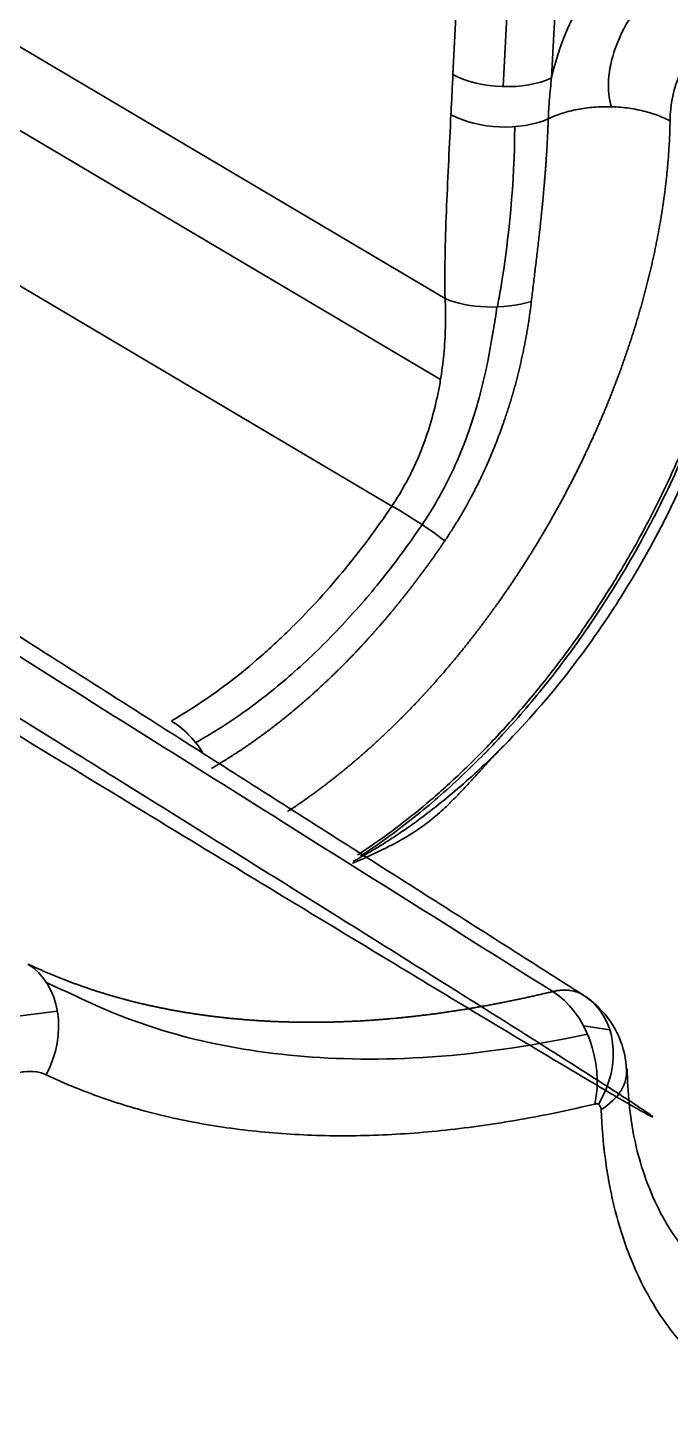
# Model space of a CAD drawing. Header units: millimetres. Extents: x 83 to 1196, y -164 to 735.
# Drawn here: x 1095.13 to 1102.51, y 13.27 to 29.28 of the extents above; entities that cross this region are included whole.
import ezdxf

# ---------------------------------------------------------------- set-up
doc = ezdxf.new("R2010")
doc.units = ezdxf.units.MM
doc.layers.add('1', color=7, linetype='Continuous', true_color=0xffffff)

msp = doc.modelspace()

# ---------------------------------------------------------------- linework, layer by layer
at = {"layer": '1', "color": 7, "linetype": 'Continuous', "lineweight": 35}
for p, q in [((1100.088, 30.201), (1100.015, 28.75)), ((1101.222, 30.16), (1101.149, 28.71)), ((1093.339, 30.071), (1099.925, 26.175)), ((1100.655, 29.857), (1100.592, 28.61)), ((1099.873, 25.245), (1093.18, 29.203)), ((1092.512, 27.814), (1099.314, 23.791)), ((1094.639, 17.883), (1095.469, 17.986)), ((1101.516, 17.818), (1101.819, 17.772))]:
    msp.add_line(p, q, dxfattribs=at)
for centre, major_axis, ratio, start_param, end_param in [((1102.512, 28.976), (0.964, 1.765), 0.592254, 1.05713, 2.027786), ((1102.512, 29.008), (0.482, 0.882), 0.592254, 1.048833, 2.629251), ((1103.223, 28.587), (0.45, 0.901), 0.613214, 1.033718, 2.274726), ((1100.581, 29.021), (0.803, -0.04), 0.509621, 3.956507, 5.523957), ((1100.558, 28.558), (0.803, -0.041), 0.510323, 3.95702, 5.497024), ((1100.491, 26.445), (0.804, 0.017), 0.456066, 3.921914, 5.260003), ((1099.649, 23.465), (0.665, -0.452), 0.123219, 1.232239, 2.180126), ((1096.774, 20.669), (0.402, -0.696), 0.577296, 1.661565, 2.34399), ((1094.632, 17.665), (-0.424, -0.906), 0.81548, 1.500381, 3.036271), ((1100.939, 17.329), (0.231, -0.973), 0.716831, 0.975607, 2.511497), ((1100.98, 17.326), (-0.562, -0.827), 0.815775, 1.630157, 3.166048), ((1101.012, 17.265), (-0.999, -0.039), 0.602152, 2.333239, 3.179514)]:
    msp.add_ellipse(centre, major_axis=major_axis, ratio=ratio, start_param=start_param, end_param=end_param, dxfattribs=at)
for points, knots in [([(1076.025, 33.238), (1077.13, 32.544), (1078.235, 31.85), (1084.697, 27.799), (1090.064, 24.447), (1095.44, 21.101)], [0, 0, 0, 0, 0.17119, 0.17119, 1, 1, 1, 1]), ([(1100.015, 28.75), (1100.011, 28.673), (1100.008, 28.596), (1100, 28.442), (1099.996, 28.365), (1099.992, 28.288)], [0, 0, 0, 0, 0.5, 0.5, 1, 1, 1, 1]), ([(1101.149, 28.71), (1101.139, 28.63), (1101.131, 28.55), (1101.118, 28.394), (1101.113, 28.316), (1101.111, 28.239)], [0, 0, 0, 0, 0.5, 0.5, 1, 1, 1, 1]), ([(1102.511, 28.215), (1102.47, 28.237), (1102.423, 28.259), (1102.321, 28.298), (1102.265, 28.315), (1102.145, 28.344), (1102.082, 28.356), (1101.951, 28.373), (1101.883, 28.378), (1101.747, 28.38), (1101.679, 28.378), (1101.547, 28.366), (1101.483, 28.356), (1101.362, 28.331), (1101.305, 28.315), (1101.201, 28.28), (1101.153, 28.26), (1101.111, 28.239)], [0, 0, 0, 0, 0.125, 0.125, 0.25, 0.25, 0.375, 0.375, 0.5, 0.5, 0.625, 0.625, 0.75, 0.75, 0.875, 0.875, 1, 1, 1, 1]), ([(1098.115, 20.282), (1098.123, 20.287), (1098.14, 20.298), (1098.168, 20.316), (1098.197, 20.336), (1098.227, 20.356), (1098.257, 20.377), (1098.286, 20.397), (1098.316, 20.418), (1098.346, 20.439), (1098.375, 20.46), (1098.405, 20.481), (1098.435, 20.503), (1098.464, 20.525), (1098.494, 20.547), (1098.523, 20.569), (1098.553, 20.591), (1098.583, 20.614), (1098.612, 20.637), (1098.642, 20.66), (1098.671, 20.683), (1098.701, 20.707), (1098.73, 20.731), (1098.76, 20.755), (1098.789, 20.779), (1098.819, 20.803), (1098.848, 20.828), (1098.878, 20.853), (1098.907, 20.878), (1098.936, 20.903), (1098.966, 20.928), (1098.995, 20.954), (1099.024, 20.98), (1099.053, 21.006), (1099.083, 21.032), (1099.112, 21.058), (1099.141, 21.085), (1099.17, 21.112), (1099.199, 21.139), (1099.228, 21.166), (1099.257, 21.194), (1099.286, 21.222), (1099.315, 21.249), (1099.344, 21.278), (1099.372, 21.306), (1099.401, 21.334), (1099.43, 21.363), (1099.458, 21.392), (1099.487, 21.421), (1099.516, 21.45), (1099.544, 21.48), (1099.572, 21.509), (1099.601, 21.539), (1099.629, 21.569), (1099.657, 21.6), (1099.686, 21.63), (1099.714, 21.661), (1099.742, 21.691), (1099.77, 21.722), (1099.798, 21.754), (1099.826, 21.785), (1099.853, 21.817), (1099.881, 21.848), (1099.909, 21.88), (1099.936, 21.912), (1099.964, 21.945), (1099.991, 21.977), (1100.019, 22.01), (1100.046, 22.042), (1100.073, 22.075), (1100.1, 22.109), (1100.127, 22.142), (1100.154, 22.175), (1100.181, 22.209), (1100.208, 22.243), (1100.234, 22.277), (1100.261, 22.311), (1100.288, 22.346), (1100.314, 22.38), (1100.34, 22.415), (1100.366, 22.45), (1100.393, 22.485), (1100.419, 22.52), (1100.445, 22.555), (1100.47, 22.591), (1100.496, 22.626), (1100.522, 22.662), (1100.547, 22.698), (1100.573, 22.734), (1100.598, 22.77), (1100.623, 22.807), (1100.648, 22.843), (1100.673, 22.88), (1100.698, 22.917), (1100.723, 22.954), (1100.748, 22.991), (1100.772, 23.029), (1100.797, 23.066), (1100.821, 23.104), (1100.845, 23.141), (1100.869, 23.179), (1100.893, 23.217), (1100.917, 23.255), (1100.94, 23.294), (1100.964, 23.332), (1100.987, 23.37), (1101.011, 23.409), (1101.034, 23.448), (1101.057, 23.487), (1101.08, 23.526), (1101.103, 23.565), (1101.125, 23.604), (1101.148, 23.644), (1101.17, 23.684), (1101.193, 23.724), (1101.216, 23.765), (1101.238, 23.807), (1101.261, 23.848), (1101.284, 23.89), (1101.307, 23.933), (1101.329, 23.976), (1101.352, 24.019), (1101.375, 24.063), (1101.397, 24.107), (1101.42, 24.152), (1101.443, 24.197), (1101.465, 24.242), (1101.488, 24.288), (1101.51, 24.335), (1101.532, 24.381), (1101.555, 24.429), (1101.577, 24.476), (1101.599, 24.524), (1101.621, 24.572), (1101.643, 24.621), (1101.665, 24.67), (1101.687, 24.72), (1101.708, 24.77), (1101.73, 24.82), (1101.751, 24.871), (1101.773, 24.922), (1101.794, 24.974), (1101.815, 25.026), (1101.836, 25.078), (1101.857, 25.131), (1101.877, 25.184), (1101.897, 25.238), (1101.918, 25.292), (1101.938, 25.346), (1101.957, 25.401), (1101.977, 25.456), (1101.996, 25.511), (1102.015, 25.567), (1102.034, 25.623), (1102.053, 25.679), (1102.072, 25.736), (1102.09, 25.793), (1102.108, 25.85), (1102.125, 25.908), (1102.143, 25.966), (1102.16, 26.025), (1102.177, 26.084), (1102.193, 26.143), (1102.209, 26.202), (1102.225, 26.262), (1102.241, 26.322), (1102.256, 26.382), (1102.271, 26.442), (1102.285, 26.503), (1102.3, 26.564), (1102.313, 26.625), (1102.327, 26.687), (1102.34, 26.749), (1102.352, 26.811), (1102.365, 26.873), (1102.376, 26.935), (1102.388, 26.998), (1102.399, 27.061), (1102.409, 27.124), (1102.419, 27.187), (1102.429, 27.25), (1102.438, 27.314), (1102.447, 27.378), (1102.455, 27.442), (1102.462, 27.506), (1102.47, 27.57), (1102.476, 27.634), (1102.482, 27.698), (1102.488, 27.763), (1102.493, 27.827), (1102.497, 27.892), (1102.501, 27.956), (1102.505, 28.021), (1102.507, 28.085), (1102.509, 28.15), (1102.51, 28.193), (1102.511, 28.215)], [0, 0, 0, 0, 0.003295, 0.007533, 0.011774, 0.016019, 0.020266, 0.024516, 0.028769, 0.033026, 0.037285, 0.041547, 0.045813, 0.050081, 0.054352, 0.058627, 0.062904, 0.067185, 0.071468, 0.075754, 0.080044, 0.084336, 0.088632, 0.09293, 0.097232, 0.101536, 0.105844, 0.110154, 0.114468, 0.118784, 0.123104, 0.127426, 0.131752, 0.136081, 0.140412, 0.144747, 0.149085, 0.153425, 0.157769, 0.162116, 0.166465, 0.170818, 0.175174, 0.179533, 0.183894, 0.188259, 0.192627, 0.196998, 0.201372, 0.205748, 0.210128, 0.214511, 0.218897, 0.223286, 0.227678, 0.232073, 0.236471, 0.240872, 0.245276, 0.249683, 0.254093, 0.258506, 0.262922, 0.267341, 0.271763, 0.276188, 0.280616, 0.285047, 0.289481, 0.293918, 0.298358, 0.302801, 0.307248, 0.311697, 0.316149, 0.320604, 0.325062, 0.329524, 0.333988, 0.338455, 0.342926, 0.347399, 0.351875, 0.356355, 0.360837, 0.365322, 0.369811, 0.374302, 0.378797, 0.383294, 0.387794, 0.392298, 0.396804, 0.401314, 0.405826, 0.410342, 0.41486, 0.419382, 0.423907, 0.428434, 0.432965, 0.437498, 0.442035, 0.446575, 0.451117, 0.455663, 0.460212, 0.464764, 0.469318, 0.473876, 0.478437, 0.482992, 0.487585, 0.492216, 0.496884, 0.50159, 0.506333, 0.511114, 0.515933, 0.52079, 0.525684, 0.530615, 0.535585, 0.540591, 0.545636, 0.550718, 0.555838, 0.560996, 0.566191, 0.571423, 0.576694, 0.582002, 0.587348, 0.592731, 0.598152, 0.60361, 0.609107, 0.61464, 0.620212, 0.625821, 0.631468, 0.637152, 0.642874, 0.648634, 0.654431, 0.660266, 0.666139, 0.672049, 0.677997, 0.683982, 0.690005, 0.696066, 0.702165, 0.708301, 0.714474, 0.720686, 0.726934, 0.733221, 0.739545, 0.745907, 0.752307, 0.758744, 0.765219, 0.771731, 0.778281, 0.784869, 0.791494, 0.798157, 0.804858, 0.811596, 0.818372, 0.825185, 0.832036, 0.838925, 0.845851, 0.852815, 0.859817, 0.866856, 0.873933, 0.881048, 0.8882, 0.89539, 0.902618, 0.909883, 0.917186, 0.924526, 0.931904, 0.93932, 0.946773, 0.954264, 0.961793, 0.969359, 0.976963, 0.984604, 0.992283, 1, 1, 1, 1]), ([(1099.992, 28.288), (1099.984, 28.114), (1099.975, 27.939), (1099.958, 27.59), (1099.95, 27.415), (1099.935, 27.065), (1099.929, 26.889), (1099.922, 26.535), (1099.921, 26.356), (1099.925, 26.175)], [0, 0, 0, 0, 0.25, 0.25, 0.5, 0.5, 0.75, 0.75, 1, 1, 1, 1]), ([(1101.111, 28.239), (1101.11, 28.222), (1101.109, 28.189), (1101.107, 28.138), (1101.105, 28.087), (1101.102, 28.036), (1101.1, 27.985), (1101.097, 27.934), (1101.094, 27.883), (1101.091, 27.832), (1101.087, 27.78), (1101.084, 27.729), (1101.08, 27.677), (1101.076, 27.626), (1101.072, 27.574), (1101.068, 27.522), (1101.064, 27.471), (1101.059, 27.419), (1101.054, 27.366), (1101.049, 27.314), (1101.044, 27.262), (1101.038, 27.197), (1101.03, 27.121), (1101.021, 27.032), (1101.011, 26.943), (1101.001, 26.855), (1100.991, 26.766), (1100.98, 26.677), (1100.97, 26.588), (1100.959, 26.499), (1100.948, 26.41), (1100.938, 26.321), (1100.927, 26.231), (1100.92, 26.171), (1100.916, 26.141)], [0, 0, 0, 0, 0.025042, 0.050065, 0.07507, 0.100062, 0.12504, 0.150009, 0.17497, 0.199925, 0.224877, 0.249828, 0.27478, 0.299736, 0.324697, 0.349667, 0.374647, 0.39964, 0.424648, 0.449674, 0.474719, 0.499787, 0.542073, 0.584215, 0.626222, 0.668105, 0.709874, 0.751541, 0.793117, 0.834611, 0.876035, 0.917401, 0.958719, 1, 1, 1, 1]), ([(1100.725, 28.149), (1100.721, 27.495), (1100.662, 26.88), (1100.552, 26.22), (1100.539, 26.15), (1100.526, 26.079)], [0, 0, 0, 0, 0.892277, 0.892277, 1, 1, 1, 1]), ([(1098.919, 19.783), (1098.941, 19.797), (1098.962, 19.811), (1099.102, 19.904), (1099.223, 19.988), (1099.467, 20.172), (1099.591, 20.27), (1099.841, 20.482), (1099.967, 20.595), (1100.221, 20.835), (1100.348, 20.962), (1100.603, 21.232), (1100.73, 21.374), (1100.983, 21.674), (1101.109, 21.831), (1101.358, 22.159), (1101.48, 22.33), (1101.72, 22.687), (1101.837, 22.872), (1102.065, 23.255), (1102.175, 23.452), (1102.386, 23.859), (1102.487, 24.068), (1102.677, 24.495), (1102.766, 24.713), (1102.93, 25.157), (1103.006, 25.382), (1103.14, 25.837), (1103.199, 26.067), (1103.299, 26.528), (1103.339, 26.759), (1103.399, 27.218), (1103.419, 27.447), (1103.427, 27.672)], [0, 0, 0, 0, 0.01202, 0.01202, 0.077886, 0.077886, 0.143751, 0.143751, 0.209616, 0.209616, 0.275482, 0.275482, 0.341347, 0.341347, 0.407212, 0.407212, 0.473078, 0.473078, 0.538943, 0.538943, 0.604808, 0.604808, 0.670673, 0.670673, 0.736539, 0.736539, 0.802404, 0.802404, 0.868269, 0.868269, 0.934135, 0.934135, 1, 1, 1, 1]), ([(1098.953, 19.77), (1099.068, 19.844), (1099.182, 19.922), (1099.48, 20.14), (1099.663, 20.287), (1100.024, 20.6), (1100.201, 20.767), (1100.374, 20.943), (1100.374, 20.943), (1100.374, 20.943), (1100.374, 20.943), (1100.374, 20.943), (1100.374, 20.943), (1100.375, 20.944), (1100.376, 20.945), (1100.378, 20.947), (1100.382, 20.951), (1100.391, 20.96), (1100.408, 20.978), (1100.443, 21.013), (1100.512, 21.086), (1100.572, 21.15), (1100.693, 21.282), (1100.774, 21.374), (1101.02, 21.662), (1101.187, 21.87), (1101.519, 22.321), (1101.684, 22.563), (1102.008, 23.082), (1102.166, 23.357), (1102.468, 23.94), (1102.611, 24.246), (1102.808, 24.725), (1102.933, 25.05), (1103.043, 25.387), (1103.145, 25.727), (1103.192, 25.899), (1103.276, 26.247), (1103.312, 26.422), (1103.375, 26.773), (1103.401, 26.95), (1103.44, 27.302), (1103.454, 27.478), (1103.46, 27.652)], [0, 0, 0, 0, 0.03296, 0.03296, 0.086684, 0.086684, 0.140409, 0.140409, 0.140422, 0.140422, 0.140435, 0.140461, 0.140514, 0.140619, 0.140829, 0.141248, 0.142088, 0.143767, 0.147124, 0.15384, 0.167271, 0.194133, 0.194133, 0.247858, 0.247858, 0.355307, 0.355307, 0.462756, 0.462756, 0.570204, 0.570204, 0.677653, 0.677653, 0.731378, 0.785102, 0.785102, 0.838827, 0.838827, 0.892551, 0.892551, 0.946276, 0.946276, 1, 1, 1, 1]), ([(1095.44, 21.101), (1095.715, 20.93), (1095.99, 20.759), (1096.915, 20.183), (1097.564, 19.778), (1098.857, 18.971), (1099.5, 18.569), (1100.456, 17.968), (1100.773, 17.769), (1101.242, 17.472), (1101.398, 17.373), (1101.705, 17.177), (1101.858, 17.079), (1102.077, 16.936), (1102.149, 16.889), (1102.249, 16.822), (1102.283, 16.799), (1102.309, 16.777), (1102.314, 16.773), (1102.311, 16.772), (1102.307, 16.773), (1102.296, 16.778), (1102.289, 16.781), (1102.255, 16.798), (1102.229, 16.812), (1102.154, 16.854), (1102.106, 16.882), (1102.011, 16.936), (1101.965, 16.963), (1101.826, 17.044), (1101.735, 17.098), (1101.284, 17.365), (1100.933, 17.575), (1099.884, 18.205), (1099.195, 18.622), (1097.822, 19.453), (1097.139, 19.868), (1095.096, 21.11), (1093.741, 21.934), (1090.002, 24.213), (1087.626, 25.664), (1085.256, 27.112)], [0, 0, 0, 0, 0.035281, 0.035281, 0.118924, 0.118924, 0.202567, 0.202567, 0.244388, 0.244388, 0.265299, 0.265299, 0.28621, 0.28621, 0.296665, 0.296665, 0.301893, 0.301893, 0.3032, 0.3032, 0.303853, 0.303853, 0.304507, 0.304507, 0.307121, 0.307121, 0.312348, 0.312348, 0.317576, 0.317576, 0.328032, 0.328032, 0.369853, 0.369853, 0.453496, 0.453496, 0.537139, 0.537139, 0.704425, 0.704425, 1, 1, 1, 1]), ([(1099.925, 26.175), (1099.93, 26.079), (1099.931, 25.98), (1099.929, 25.83), (1099.927, 25.78), (1099.922, 25.678), (1099.918, 25.627), (1099.905, 25.473), (1099.893, 25.37), (1099.868, 25.215), (1099.859, 25.163), (1099.838, 25.059), (1099.827, 25.008), (1099.791, 24.854), (1099.762, 24.753), (1099.697, 24.552), (1099.66, 24.452), (1099.608, 24.33), (1099.597, 24.305), (1099.575, 24.256), (1099.564, 24.232), (1099.529, 24.159), (1099.505, 24.112), (1099.429, 23.971), (1099.373, 23.879), (1099.314, 23.791)], [0, 0, 0, 0, 0.125, 0.125, 0.1875, 0.1875, 0.25, 0.25, 0.375, 0.375, 0.4375, 0.4375, 0.5, 0.5, 0.625, 0.625, 0.75, 0.75, 0.78125, 0.78125, 0.8125, 0.8125, 0.875, 0.875, 1, 1, 1, 1]), ([(1100.916, 26.141), (1100.915, 26.131), (1100.913, 26.111), (1100.909, 26.081), (1100.905, 26.05), (1100.901, 26.02), (1100.897, 25.989), (1100.892, 25.959), (1100.888, 25.928), (1100.883, 25.898), (1100.878, 25.867), (1100.873, 25.836), (1100.868, 25.806), (1100.863, 25.775), (1100.857, 25.744), (1100.852, 25.713), (1100.846, 25.682), (1100.84, 25.652), (1100.834, 25.621), (1100.828, 25.59), (1100.821, 25.559), (1100.815, 25.528), (1100.808, 25.497), (1100.801, 25.466), (1100.794, 25.435), (1100.787, 25.404), (1100.78, 25.373), (1100.772, 25.342), (1100.765, 25.311), (1100.757, 25.281), (1100.749, 25.25), (1100.741, 25.219), (1100.733, 25.188), (1100.724, 25.157), (1100.716, 25.126), (1100.707, 25.095), (1100.698, 25.065), (1100.689, 25.034), (1100.68, 25.003), (1100.67, 24.972), (1100.661, 24.942), (1100.651, 24.911), (1100.641, 24.881), (1100.631, 24.85), (1100.621, 24.82), (1100.611, 24.789), (1100.6, 24.759), (1100.572, 24.678), (1100.524, 24.548), (1100.452, 24.37), (1100.375, 24.196), (1100.312, 24.064), (1100.265, 23.971), (1100.236, 23.916), (1100.207, 23.862), (1100.177, 23.808), (1100.147, 23.755), (1100.117, 23.701), (1100.086, 23.649), (1100.054, 23.597), (1100.022, 23.545), (1099.989, 23.494), (1099.956, 23.443), (1099.934, 23.409), (1099.922, 23.393)], [0, 0, 0, 0, 0.010959, 0.021918, 0.032874, 0.043829, 0.054782, 0.065734, 0.076683, 0.08763, 0.098575, 0.109517, 0.120457, 0.131393, 0.142327, 0.153258, 0.164186, 0.175111, 0.186032, 0.196949, 0.207863, 0.218773, 0.229679, 0.240582, 0.25148, 0.262373, 0.273263, 0.284148, 0.295028, 0.305903, 0.316774, 0.32764, 0.3385, 0.349356, 0.360206, 0.37105, 0.38189, 0.392723, 0.403551, 0.414374, 0.42519, 0.436, 0.446804, 0.457602, 0.468394, 0.47918, 0.489959, 0.500731, 0.565318, 0.629243, 0.692487, 0.755033, 0.775616, 0.79617, 0.816693, 0.837186, 0.857649, 0.87808, 0.898481, 0.918849, 0.939185, 0.95949, 0.979761, 1, 1, 1, 1]), ([(1099.661, 23.577), (1099.665, 23.584), (1099.67, 23.59), (1099.75, 23.71), (1099.82, 23.827), (1099.951, 24.067), (1100.012, 24.192), (1100.176, 24.57), (1100.261, 24.825), (1100.395, 25.333), (1100.441, 25.577), (1100.494, 25.898), (1100.509, 25.991), (1100.521, 26.079)], [0, 0, 0, 0, 0.008593, 0.008593, 0.153008, 0.153008, 0.297424, 0.297424, 0.586255, 0.586255, 0.875087, 0.875087, 1, 1, 1, 1]), ([(1102.925, 24.722), (1102.728, 24.191), (1102.46, 23.603), (1102.086, 22.975), (1102.086, 22.975), (1102.086, 22.975)], [0, 0, 0, 0, 0.999981, 0.999981, 1, 1, 1, 1]), ([(1099.314, 23.791), (1099.224, 23.657), (1099.131, 23.527), (1098.942, 23.274), (1098.748, 23.029), (1098.444, 22.681), (1098.233, 22.463), (1098.071, 22.306), (1098.017, 22.254), (1097.907, 22.153), (1097.852, 22.103), (1097.686, 21.958), (1097.574, 21.867), (1097.35, 21.694), (1097.237, 21.613), (1097.01, 21.46), (1096.895, 21.388), (1096.78, 21.322)], [0, 0, 0, 0, 0.125, 0.125, 0.25, 0.375, 0.5, 0.5, 0.5625, 0.5625, 0.625, 0.625, 0.75, 0.75, 0.875, 0.875, 1, 1, 1, 1]), ([(1097.058, 21.073), (1097.064, 21.076), (1097.07, 21.08), (1097.26, 21.186), (1097.445, 21.304), (1097.809, 21.565), (1097.987, 21.707), (1098.339, 22.015), (1098.512, 22.181), (1098.851, 22.536), (1099.017, 22.725), (1099.333, 23.116), (1099.484, 23.319), (1099.639, 23.546), (1099.65, 23.561), (1099.661, 23.577)], [0, 0, 0, 0, 0.006406, 0.006406, 0.202241, 0.202241, 0.398076, 0.398076, 0.59391, 0.59391, 0.789745, 0.789745, 0.98558, 0.98558, 1, 1, 1, 1]), ([(1099.922, 23.393), (1099.915, 23.382), (1099.901, 23.36), (1099.879, 23.328), (1099.857, 23.297), (1099.835, 23.265), (1099.813, 23.233), (1099.79, 23.201), (1099.768, 23.17), (1099.746, 23.139), (1099.723, 23.107), (1099.7, 23.076), (1099.678, 23.045), (1099.655, 23.015), (1099.632, 22.984), (1099.609, 22.953), (1099.586, 22.923), (1099.563, 22.893), (1099.54, 22.862), (1099.516, 22.832), (1099.493, 22.802), (1099.47, 22.773), (1099.446, 22.743), (1099.422, 22.713), (1099.399, 22.684), (1099.375, 22.655), (1099.351, 22.625), (1099.327, 22.596), (1099.303, 22.568), (1099.279, 22.539), (1099.255, 22.51), (1099.231, 22.482), (1099.207, 22.454), (1099.182, 22.425), (1099.158, 22.397), (1099.133, 22.37), (1099.109, 22.342), (1099.084, 22.314), (1099.06, 22.287), (1099.035, 22.26), (1099.01, 22.233), (1098.985, 22.206), (1098.961, 22.179), (1098.936, 22.152), (1098.911, 22.126), (1098.886, 22.099), (1098.861, 22.073), (1098.835, 22.047), (1098.81, 22.021), (1098.785, 21.995), (1098.76, 21.97), (1098.734, 21.944), (1098.709, 21.919), (1098.683, 21.894), (1098.658, 21.869), (1098.632, 21.844), (1098.607, 21.82), (1098.581, 21.795), (1098.555, 21.771), (1098.53, 21.747), (1098.504, 21.723), (1098.478, 21.699), (1098.452, 21.675), (1098.426, 21.652), (1098.401, 21.628), (1098.375, 21.605), (1098.349, 21.582), (1098.323, 21.56), (1098.297, 21.537), (1098.271, 21.514), (1098.244, 21.492), (1098.218, 21.47), (1098.192, 21.448), (1098.166, 21.426), (1098.14, 21.405), (1098.113, 21.383), (1098.087, 21.362), (1098.061, 21.341), (1098.035, 21.32), (1098.008, 21.299), (1097.982, 21.279), (1097.956, 21.258), (1097.929, 21.238), (1097.903, 21.218), (1097.876, 21.198), (1097.85, 21.179), (1097.823, 21.159), (1097.797, 21.14), (1097.77, 21.121), (1097.744, 21.102), (1097.717, 21.083), (1097.691, 21.064), (1097.664, 21.046), (1097.638, 21.028), (1097.611, 21.01), (1097.585, 20.992), (1097.558, 20.974), (1097.532, 20.957), (1097.505, 20.94), (1097.478, 20.922), (1097.452, 20.906), (1097.425, 20.889), (1097.399, 20.872), (1097.372, 20.856), (1097.346, 20.84), (1097.319, 20.824), (1097.292, 20.808), (1097.266, 20.792), (1097.248, 20.782), (1097.239, 20.777)], [0, 0, 0, 0, 0.009542, 0.01908, 0.028614, 0.038144, 0.047671, 0.057194, 0.066713, 0.076229, 0.08574, 0.095248, 0.104753, 0.114253, 0.12375, 0.133243, 0.142732, 0.152218, 0.1617, 0.171178, 0.180652, 0.190123, 0.19959, 0.209053, 0.218513, 0.227969, 0.237421, 0.246869, 0.256314, 0.265755, 0.275192, 0.284626, 0.294055, 0.303482, 0.312904, 0.322323, 0.331738, 0.341149, 0.350557, 0.359961, 0.369361, 0.378758, 0.38815, 0.39754, 0.406925, 0.416307, 0.425685, 0.43506, 0.44443, 0.453798, 0.463161, 0.472521, 0.481877, 0.491229, 0.500578, 0.509923, 0.519264, 0.528602, 0.537936, 0.547267, 0.556593, 0.565916, 0.575236, 0.584552, 0.593864, 0.603172, 0.612477, 0.621778, 0.631076, 0.640369, 0.64966, 0.658946, 0.668229, 0.677508, 0.686784, 0.696056, 0.705324, 0.714589, 0.72385, 0.733108, 0.742362, 0.751612, 0.760858, 0.770101, 0.779341, 0.788576, 0.797808, 0.807037, 0.816262, 0.825483, 0.8347, 0.843914, 0.853125, 0.862331, 0.871535, 0.880734, 0.88993, 0.899122, 0.908311, 0.917496, 0.926678, 0.935855, 0.94503, 0.9542, 0.963368, 0.972531, 0.981691, 0.990847, 1, 1, 1, 1]), ([(1112.522, 23.094), (1112.52, 23.043), (1112.518, 22.991), (1112.512, 22.888), (1112.502, 22.733), (1112.488, 22.577), (1112.453, 22.262), (1112.422, 22.05), (1112.343, 21.62), (1112.295, 21.403), (1112.211, 21.073), (1112.181, 20.963), (1112.133, 20.796), (1112.116, 20.74), (1112.082, 20.628), (1112.03, 20.461), (1111.973, 20.294), (1111.895, 20.072), (1111.772, 19.74), (1111.634, 19.411), (1111.436, 18.974), (1111.304, 18.702), (1111.161, 18.432), (1111.103, 18.324), (1111.073, 18.27), (1110.984, 18.11), (1110.923, 18.004), (1110.737, 17.691), (1110.608, 17.486), (1110.339, 17.086), (1110.2, 16.891), (1109.984, 16.604), (1109.911, 16.51), (1109.798, 16.37), (1109.761, 16.324), (1109.685, 16.232), (1109.647, 16.186), (1109.454, 15.96), (1109.298, 15.787), (1109.059, 15.539), (1108.979, 15.458), (1108.818, 15.3), (1108.736, 15.223), (1108.49, 14.998), (1108.323, 14.855), (1108.111, 14.686), (1108.068, 14.652), (1107.983, 14.586), (1107.94, 14.554), (1107.811, 14.458), (1107.725, 14.396), (1107.467, 14.218), (1107.294, 14.108), (1107.078, 13.982), (1107.034, 13.957), (1106.948, 13.909), (1106.818, 13.839), (1106.69, 13.776), (1106.519, 13.696), (1106.434, 13.659), (1106.265, 13.589), (1106.181, 13.557), (1105.929, 13.468), (1105.763, 13.418), (1105.515, 13.36), (1105.433, 13.342), (1105.311, 13.321), (1105.27, 13.314), (1105.189, 13.302), (1105.148, 13.297), (1104.948, 13.274), (1104.792, 13.266), (1104.488, 13.272), (1104.339, 13.285), (1104.051, 13.333), (1103.912, 13.367), (1103.742, 13.424), (1103.708, 13.436), (1103.642, 13.462), (1103.543, 13.502), (1103.448, 13.548), (1103.262, 13.647), (1103.027, 13.799), (1102.816, 13.989), (1102.667, 14.146), (1102.619, 14.201), (1102.549, 14.287), (1102.526, 14.316), (1102.481, 14.375), (1102.459, 14.406), (1102.352, 14.56), (1102.273, 14.691), (1102.131, 14.968), (1102.067, 15.115), (1101.955, 15.424), (1101.906, 15.586), (1101.855, 15.798), (1101.845, 15.842), (1101.827, 15.929), (1101.818, 15.973), (1101.793, 16.106), (1101.779, 16.196), (1101.742, 16.471), (1101.726, 16.661), (1101.719, 16.856)], [0, 0, 0, 0, 0.007812, 0.007812, 0.015625, 0.03125, 0.03125, 0.0625, 0.0625, 0.09375, 0.09375, 0.109375, 0.109375, 0.117187, 0.117187, 0.125, 0.140625, 0.140625, 0.15625, 0.1875, 0.1875, 0.21875, 0.226562, 0.226562, 0.234375, 0.234375, 0.25, 0.25, 0.28125, 0.28125, 0.3125, 0.3125, 0.328125, 0.328125, 0.335937, 0.335937, 0.34375, 0.34375, 0.375, 0.375, 0.390625, 0.390625, 0.40625, 0.40625, 0.4375, 0.4375, 0.445312, 0.445312, 0.453125, 0.453125, 0.46875, 0.46875, 0.5, 0.5, 0.507812, 0.507812, 0.515625, 0.53125, 0.53125, 0.546875, 0.546875, 0.5625, 0.5625, 0.59375, 0.59375, 0.609375, 0.609375, 0.617187, 0.617187, 0.625, 0.625, 0.65625, 0.65625, 0.6875, 0.6875, 0.71875, 0.71875, 0.726562, 0.726562, 0.734375, 0.75, 0.75, 0.78125, 0.8125, 0.8125, 0.828125, 0.828125, 0.835937, 0.835937, 0.84375, 0.84375, 0.875, 0.875, 0.90625, 0.90625, 0.9375, 0.9375, 0.945313, 0.945313, 0.953125, 0.953125, 0.96875, 0.96875, 1, 1, 1, 1]), ([(1098.862, 19.687), (1098.88, 19.695), (1098.957, 19.728), (1099.11, 19.796), (1099.32, 19.898), (1099.5, 19.999), (1099.634, 20.088), (1099.728, 20.156), (1099.817, 20.229), (1099.891, 20.295), (1099.952, 20.352), (1100, 20.399), (1100.047, 20.447), (1100.094, 20.495), (1100.14, 20.544), (1100.186, 20.593), (1100.232, 20.643), (1100.278, 20.693), (1100.324, 20.744), (1100.37, 20.794), (1100.416, 20.845), (1100.463, 20.895), (1100.51, 20.945), (1100.558, 20.995), (1100.59, 21.028), (1100.607, 21.045)], [0, 0, 0, 0, 0.027444, 0.117166, 0.229589, 0.341393, 0.394024, 0.446524, 0.49897, 0.551395, 0.581936, 0.612437, 0.642893, 0.673295, 0.703634, 0.733897, 0.76406, 0.794098, 0.823987, 0.853708, 0.883251, 0.912633, 0.941871, 0.970986, 1, 1, 1, 1]), ([(1100.606, 21.045), (1100.523, 20.961), (1100.44, 20.88), (1100.273, 20.723), (1100.189, 20.647), (1100.02, 20.501), (1099.935, 20.43), (1099.764, 20.294), (1099.678, 20.228), (1099.505, 20.102), (1099.418, 20.042), (1099.287, 19.956), (1099.243, 19.928), (1099.177, 19.887), (1099.155, 19.873), (1099.111, 19.846), (1099.089, 19.833), (1099, 19.781), (1098.934, 19.744), (1098.868, 19.709)], [0, 0, 0, 0, 0.14806, 0.14806, 0.296121, 0.296121, 0.444181, 0.444181, 0.592242, 0.592242, 0.740302, 0.740302, 0.814332, 0.814332, 0.851347, 0.851347, 0.888363, 0.888363, 1, 1, 1, 1]), ([(1095.131, 18.529), (1095.143, 18.524), (1095.168, 18.512), (1095.205, 18.495), (1095.242, 18.478), (1095.28, 18.461), (1095.317, 18.445), (1095.355, 18.429), (1095.393, 18.413), (1095.431, 18.397), (1095.469, 18.382), (1095.507, 18.366), (1095.546, 18.351), (1095.584, 18.336), (1095.623, 18.322), (1095.662, 18.307), (1095.701, 18.293), (1095.74, 18.279), (1095.78, 18.265), (1095.819, 18.252), (1095.859, 18.238), (1095.898, 18.225), (1095.938, 18.212), (1095.978, 18.2), (1096.018, 18.187), (1096.059, 18.175), (1096.099, 18.163), (1096.14, 18.152), (1096.181, 18.14), (1096.221, 18.129), (1096.263, 18.118), (1096.304, 18.107), (1096.345, 18.097), (1096.387, 18.086), (1096.428, 18.076), (1096.47, 18.067), (1096.512, 18.057), (1096.554, 18.048), (1096.596, 18.039), (1096.639, 18.03), (1096.681, 18.021), (1096.724, 18.013), (1096.767, 18.004), (1096.81, 17.996), (1096.853, 17.989), (1096.896, 17.981), (1096.94, 17.974), (1096.983, 17.967), (1097.027, 17.96), (1097.071, 17.953), (1097.115, 17.947), (1097.159, 17.941), (1097.203, 17.935), (1097.247, 17.929), (1097.292, 17.924), (1097.336, 17.919), (1097.381, 17.914), (1097.426, 17.909), (1097.471, 17.904), (1097.516, 17.9), (1097.561, 17.896), (1097.606, 17.892), (1097.652, 17.888), (1097.698, 17.885), (1097.743, 17.882), (1097.789, 17.878), (1097.835, 17.876), (1097.881, 17.873), (1097.927, 17.871), (1097.973, 17.869), (1098.02, 17.867), (1098.066, 17.865), (1098.113, 17.864), (1098.159, 17.862), (1098.206, 17.861), (1098.253, 17.861), (1098.3, 17.86), (1098.347, 17.86), (1098.395, 17.86), (1098.442, 17.86), (1098.49, 17.86), (1098.538, 17.861), (1098.585, 17.862), (1098.633, 17.863), (1098.681, 17.864), (1098.729, 17.866), (1098.778, 17.868), (1098.826, 17.87), (1098.875, 17.872), (1098.923, 17.874), (1098.972, 17.877), (1099.021, 17.88), (1099.07, 17.883), (1099.119, 17.887), (1099.168, 17.89), (1099.217, 17.894), (1099.267, 17.898), (1099.316, 17.903), (1099.366, 17.907), (1099.415, 17.912), (1099.465, 17.917), (1099.515, 17.922), (1099.565, 17.928), (1099.615, 17.934), (1099.665, 17.94), (1099.716, 17.946), (1099.766, 17.952), (1099.817, 17.959), (1099.867, 17.966), (1099.918, 17.973), (1099.969, 17.981), (1100.02, 17.988), (1100.07, 17.996), (1100.122, 18.004), (1100.173, 18.012), (1100.224, 18.021), (1100.275, 18.03), (1100.327, 18.039), (1100.378, 18.048), (1100.43, 18.057), (1100.482, 18.067), (1100.534, 18.077), (1100.586, 18.087), (1100.638, 18.098), (1100.69, 18.108), (1100.742, 18.119), (1100.795, 18.13), (1100.847, 18.142), (1100.9, 18.153), (1100.952, 18.165), (1101.005, 18.177), (1101.058, 18.189), (1101.111, 18.201), (1101.146, 18.209), (1101.163, 18.213)], [0, 0, 0, 0, 0.007206, 0.014416, 0.021629, 0.028846, 0.036067, 0.043292, 0.050521, 0.057754, 0.064992, 0.072234, 0.07948, 0.086731, 0.093986, 0.101246, 0.108511, 0.115781, 0.123056, 0.130336, 0.137621, 0.144911, 0.152207, 0.159508, 0.166815, 0.174128, 0.181446, 0.188771, 0.196101, 0.203437, 0.21078, 0.218129, 0.225485, 0.232847, 0.240215, 0.247591, 0.254973, 0.262362, 0.269759, 0.277163, 0.284574, 0.291992, 0.299417, 0.306849, 0.314288, 0.321733, 0.329186, 0.336644, 0.34411, 0.351582, 0.35906, 0.366545, 0.374035, 0.381532, 0.389035, 0.396544, 0.404059, 0.411579, 0.419105, 0.426637, 0.434174, 0.441717, 0.449264, 0.456817, 0.464375, 0.471938, 0.479506, 0.487078, 0.494655, 0.502237, 0.509823, 0.517416, 0.525015, 0.532621, 0.540234, 0.547854, 0.55548, 0.563113, 0.570753, 0.578399, 0.586051, 0.59371, 0.601375, 0.609047, 0.616725, 0.624409, 0.632099, 0.639795, 0.647497, 0.655206, 0.66292, 0.67064, 0.678366, 0.686097, 0.693835, 0.701578, 0.709326, 0.71708, 0.72484, 0.732604, 0.740375, 0.74815, 0.755931, 0.763716, 0.771507, 0.779303, 0.787104, 0.794911, 0.802722, 0.81054, 0.818363, 0.826191, 0.834025, 0.841865, 0.849711, 0.857563, 0.865421, 0.873285, 0.881155, 0.889031, 0.896914, 0.904803, 0.912699, 0.920602, 0.928511, 0.936427, 0.94435, 0.952279, 0.960216, 0.968159, 0.976109, 0.984066, 0.992029, 1, 1, 1, 1]), ([(1101.56, 17.725), (1100.163, 17.421), (1099.052, 17.392), (1097.162, 17.58), (1096.42, 17.815), (1095.646, 18.177), (1095.494, 18.247), (1095.343, 18.318)], [0, 0, 0, 0, 0.43011, 0.43011, 0.888472, 0.888472, 1, 1, 1, 1]), ([(1101.163, 18.213), (1101.168, 18.214), (1101.172, 18.215), (1101.181, 18.217), (1101.193, 18.22), (1101.223, 18.225), (1101.265, 18.23), (1101.297, 18.23), (1101.329, 18.229), (1101.345, 18.228), (1101.39, 18.222), (1101.419, 18.215), (1101.475, 18.194), (1101.501, 18.181), (1101.525, 18.164)], [0, 0, 0, 0, 0.03125, 0.03125, 0.0625, 0.125, 0.25, 0.375, 0.375, 0.5, 0.5, 0.75, 0.75, 1, 1, 1, 1]), ([(1102.011, 17.291), (1102.011, 17.293), (1102.011, 17.296), (1102.011, 17.299), (1102.011, 17.3), (1102.011, 17.3), (1102.011, 17.3), (1102.005, 17.441), (1101.946, 17.701), (1101.759, 17.977), (1101.607, 18.107), (1101.555, 18.144), (1101.542, 18.153), (1101.539, 18.156), (1101.538, 18.156), (1101.538, 18.156), (1101.538, 18.156), (1101.535, 18.158), (1101.533, 18.16), (1101.532, 18.16)], [0, 0, 0, 0, 0.009149, 0.011366, 0.011651, 0.01171, 0.011714, 0.011723, 0.395467, 0.801109, 0.942103, 0.975034, 0.987139, 0.987797, 0.988124, 0.988286, 0.988306, 0.988316, 1, 1, 1, 1]), ([(1103.03, 14.949), (1102.85, 15.056), (1102.538, 15.361), (1102.196, 16.071), (1102.043, 16.742), (1102.02, 17.189), (1102.017, 17.328)], [0, 0, 0, 0, 0.329381, 0.646024, 0.894371, 1, 1, 1, 1]), ([(1095.339, 17.257), (1095.32, 17.265), (1095.301, 17.273), (1095.262, 17.284), (1095.241, 17.289), (1095.179, 17.298), (1095.134, 17.298), (1095.041, 17.286), (1094.993, 17.273), (1094.919, 17.246), (1094.895, 17.236), (1094.845, 17.212), (1094.82, 17.199), (1094.795, 17.184)], [0, 0, 0, 0, 0.125, 0.125, 0.25, 0.25, 0.5, 0.5, 0.75, 0.75, 0.875, 0.875, 1, 1, 1, 1]), ([(1101.646, 16.921), (1101.356, 16.852), (1101.068, 16.792), (1100.64, 16.717), (1100.498, 16.694), (1100.215, 16.654), (1100.075, 16.636), (1099.655, 16.591), (1099.379, 16.571), (1098.833, 16.553), (1098.564, 16.554), (1098.165, 16.573), (1098.033, 16.582), (1097.771, 16.605), (1097.642, 16.619), (1097.256, 16.669), (1097.004, 16.714), (1096.633, 16.799), (1096.51, 16.83), (1096.329, 16.882), (1096.268, 16.9), (1096.149, 16.937), (1096.089, 16.957), (1095.912, 17.018), (1095.795, 17.061), (1095.565, 17.154), (1095.451, 17.204), (1095.339, 17.257)], [0, 0, 0, 0, 0.125, 0.125, 0.1875, 0.1875, 0.25, 0.25, 0.375, 0.375, 0.5, 0.5, 0.5625, 0.5625, 0.625, 0.625, 0.75, 0.75, 0.8125, 0.8125, 0.84375, 0.84375, 0.875, 0.875, 0.9375, 0.9375, 1, 1, 1, 1]), ([(1101.688, 16.918), (1101.685, 16.92), (1101.682, 16.921), (1101.676, 16.923), (1101.672, 16.923), (1101.662, 16.924), (1101.654, 16.923), (1101.646, 16.921)], [0, 0, 0, 0, 0.25, 0.25, 0.5, 0.5, 1, 1, 1, 1]), ([(1101.719, 16.856), (1101.718, 16.864), (1101.717, 16.87), (1101.714, 16.882), (1101.711, 16.888), (1101.706, 16.898), (1101.703, 16.903), (1101.696, 16.911), (1101.692, 16.915), (1101.688, 16.918)], [0, 0, 0, 0, 0.25, 0.25, 0.5, 0.5, 0.75, 0.75, 1, 1, 1, 1])]:
    msp.add_open_spline(points, degree=3, knots=knots, dxfattribs=at)
for points, degree in [([(1102.085, 22.976), (1102.034, 22.89), (1101.981, 22.804), (1101.926, 22.717)], 3), ([(1101.163, 18.213), (1098.716, 19.75), (1096.269, 21.287), (1093.822, 22.823)], 3), ([(1101.517, 18.17), (1094.271, 22.777)], 1), ([(1101.927, 22.717), (1101.576, 22.164), (1101.137, 21.584), (1100.607, 21.045)], 3)]:
    msp.add_open_spline(points, degree=degree, dxfattribs=at)

doc.saveas('drawing.dxf')
